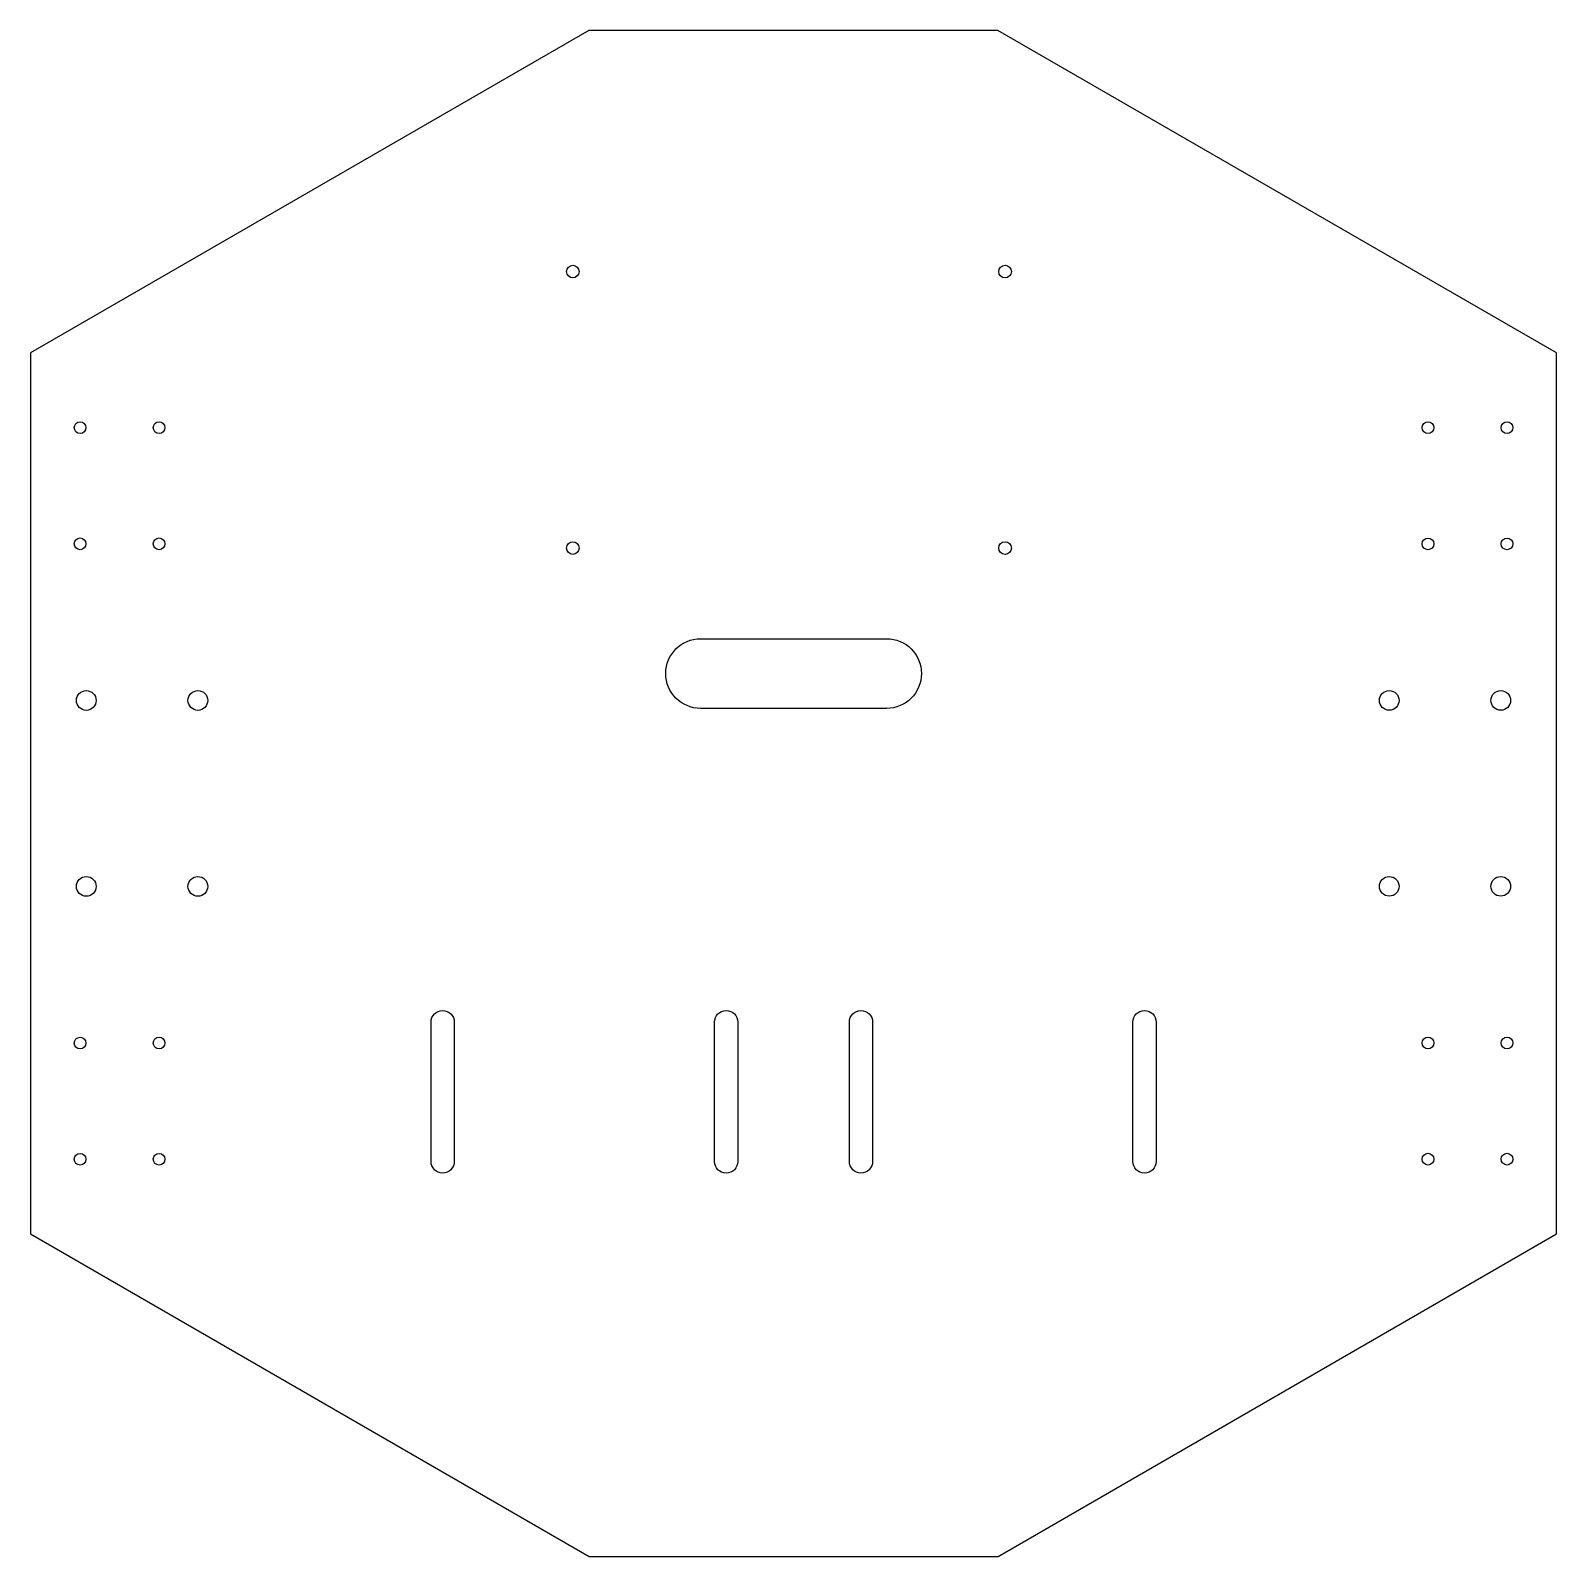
# Model space of a CAD drawing. Header units: millimetres. Extents: x -164 to 164, y -100 to 228.
import ezdxf

# ---------------------------------------------------------------- set-up
doc = ezdxf.new("R2010")
doc.units = ezdxf.units.MM
doc.layers.get('0').update_dxf_attribs({"linetype": 'CONTINUOUS'})

msp = doc.modelspace()

# ---------------------------------------------------------------- linework, layer by layer
msp.add_lwpolyline([(-44, -100), (44, -100), (164.14, -30.6), (164.14, 159), (43.98, 228.37), (-44.02, 228.37), (-164.17, 159), (-164.17, -30.6)], close=True)
for points in [[(20, 82.5), (-20, 82.5, -1), (-20, 97.5), (20, 97.5, -1)], [(-73, 15), (-73, -15, -1), (-78, -15), (-78, 15, -1)], [(-12, 15), (-12, -15, -1), (-17, -15), (-17, 15, -1)], [(17, 15), (17, -15, -1), (12, -15), (12, 15, -1)], [(78, 15), (78, -15, -1), (73, -15), (73, 15, -1)]]:
    msp.add_lwpolyline(points, format="xyb", close=True)
for centre, radius in [((-47.5, 176.5), 1.35), ((45.5, 176.5), 1.35), ((-153.51, 142.91), 1.26), ((-136.51, 142.91), 1.26), ((136.5, 142.9), 1.26), ((153.5, 142.9), 1.26), ((-153.51, 117.91), 1.26), ((-136.51, 117.91), 1.26), ((-47.5, 117), 1.35), ((45.5, 117), 1.35), ((136.5, 117.9), 1.26), ((153.5, 117.9), 1.26), ((-152.17, 84.2), 2.12), ((-128.17, 84.2), 2.12), ((128.15, 84.21), 2.12), ((152.15, 84.21), 2.12), ((-152.17, 44.2), 2.12), ((-128.17, 44.2), 2.12), ((128.15, 44.21), 2.12), ((152.15, 44.21), 2.12), ((-153.51, 10.48), 1.26), ((-136.51, 10.49), 1.26), ((136.5, 10.5), 1.26), ((153.5, 10.5), 1.26), ((-153.51, -14.52), 1.26), ((-136.51, -14.51), 1.26), ((136.5, -14.5), 1.26), ((153.5, -14.5), 1.26)]:
    msp.add_circle(centre, radius)

doc.saveas('drawing.dxf')
